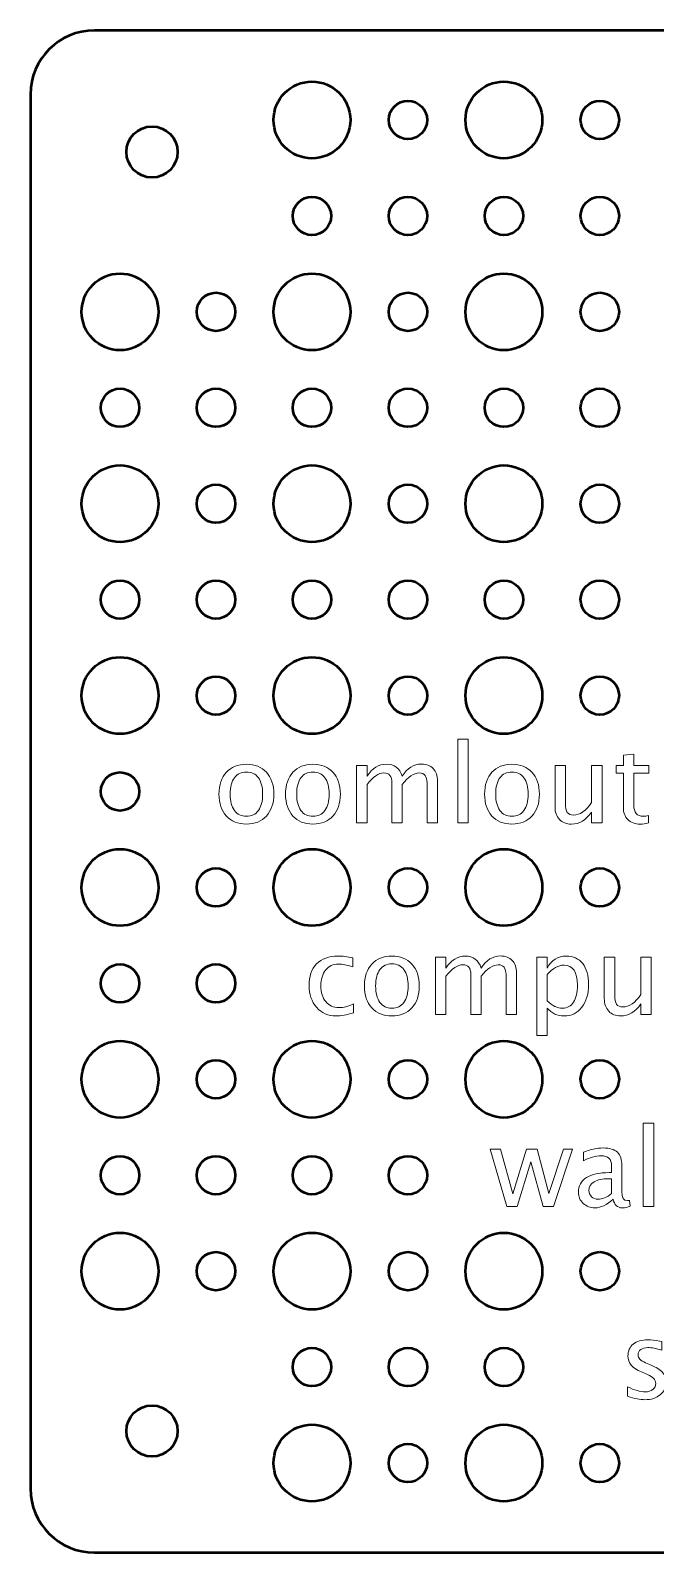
# Model space of a CAD drawing. Header units: centimetres. Extents: x -11.9 to 11.9, y -10.4 to 10.4.
# Drawn here: x -11.95 to -7.06, y -10.45 to 1.45 of the extents above; entities that cross this region are included whole.
import ezdxf

# ---------------------------------------------------------------- set-up
doc = ezdxf.new("R2010")
doc.units = ezdxf.units.CM
doc.header["$MEASUREMENT"] = 0
doc.layers.add('Layer 1', color=7, linetype='Continuous')

msp = doc.modelspace()

# ---------------------------------------------------------------- linework, layer by layer
at = {"layer": 'Layer 1', "lineweight": 53}
for centre, major_axis in [((-9.74999, 0.74999), (0, 0.30001)), ((-8.24999, 0.74999), (0, 0.30001)), ((-9, 0.75), (0, 0.15)), ((-7.5, 0.75), (0, 0.15)), ((-10.99995, 0.50004), (0, 0.2)), ((-9.75, 0), (0, 0.15)), ((-9, 0), (0, 0.15)), ((-8.25, 0), (0, 0.15)), ((-7.5, 0), (0, 0.15)), ((-11.24999, -0.75001), (0, 0.30001)), ((-9.74999, -0.75001), (0, 0.30001)), ((-8.24999, -0.75001), (0, 0.30001)), ((-10.5, -0.75), (0, 0.15)), ((-9, -0.75), (0, 0.15)), ((-7.5, -0.75), (0, 0.15)), ((-11.25, -1.5), (0, 0.15)), ((-10.5, -1.5), (0, 0.15)), ((-9.75, -1.5), (0, 0.15)), ((-9, -1.5), (0, 0.15)), ((-8.25, -1.5), (0, 0.15)), ((-7.5, -1.5), (0, 0.15)), ((-11.24999, -2.25001), (0, 0.30001)), ((-9.74999, -2.25001), (0, 0.30001)), ((-8.24999, -2.25001), (0, 0.30001)), ((-10.5, -2.25), (0, 0.15)), ((-9, -2.25), (0, 0.15)), ((-7.5, -2.25), (0, 0.15)), ((-11.25, -3), (0, 0.15)), ((-10.5, -3), (0, 0.15)), ((-9.75, -3), (0, 0.15)), ((-9, -3), (0, 0.15)), ((-8.25, -3), (0, 0.15)), ((-7.5, -3), (0, 0.15)), ((-11.24999, -3.75001), (0, 0.30001)), ((-9.74999, -3.75001), (0, 0.30001)), ((-8.24999, -3.75001), (0, 0.30001)), ((-10.5, -3.75), (0, 0.15)), ((-9, -3.75), (0, 0.15)), ((-7.5, -3.75), (0, 0.15)), ((-11.25, -4.5), (0, 0.15)), ((-11.24999, -5.25001), (0, 0.30001)), ((-9.74999, -5.25001), (0, 0.30001)), ((-8.24999, -5.25001), (0, 0.30001)), ((-10.5, -5.25), (0, 0.15)), ((-9, -5.25), (0, 0.15)), ((-7.5, -5.25), (0, 0.15)), ((-11.25, -6), (0, 0.15)), ((-10.5, -6), (0, 0.15)), ((-11.24999, -6.75001), (0, 0.30001)), ((-9.74999, -6.75001), (0, 0.30001)), ((-8.24999, -6.75001), (0, 0.30001)), ((-10.5, -6.75), (0, 0.15)), ((-9, -6.75), (0, 0.15)), ((-7.5, -6.75), (0, 0.15)), ((-11.25, -7.5), (0, 0.15)), ((-10.5, -7.5), (0, 0.15)), ((-9.75, -7.5), (0, 0.15)), ((-9, -7.5), (0, 0.15)), ((-11.24999, -8.25001), (0, 0.30001)), ((-9.74999, -8.25001), (0, 0.30001)), ((-8.24999, -8.25001), (0, 0.30001)), ((-10.5, -8.25), (0, 0.15)), ((-9, -8.25), (0, 0.15)), ((-7.5, -8.25), (0, 0.15)), ((-9.75, -9), (0, 0.15)), ((-9, -9), (0, 0.15)), ((-8.25, -9), (0, 0.15)), ((-10.99995, -9.49996), (0, 0.2)), ((-9.74999, -9.75001), (0, 0.30001)), ((-8.24999, -9.75001), (0, 0.30001)), ((-9, -9.75), (0, 0.15)), ((-7.5, -9.75), (0, 0.15))]:
    msp.add_ellipse(centre, major_axis=major_axis, ratio=1, dxfattribs=at)
msp.add_open_spline([(-11.95, -9.95), (-11.95, -9.95), (-11.95, 0.95), (-11.95, 0.95), (-11.95, 0.95), (-11.95, 1.22614), (-11.72614, 1.45), (-11.45, 1.45), (-11.45, 1.45), (-11.45, 1.45), (-0.55, 1.45), (-0.55, 1.45), (-0.55, 1.45), (-0.27386, 1.45), (-0.05, 1.22614), (-0.05, 0.95), (-0.05, 0.95), (-0.05, 0.95), (-0.05, -9.95), (-0.05, -9.95), (-0.05, -9.95), (-0.05, -10.22614), (-0.27386, -10.45), (-0.55, -10.45), (-0.55, -10.45), (-0.55, -10.45), (-11.45, -10.45), (-11.45, -10.45), (-11.45, -10.45), (-11.72614, -10.45), (-11.95, -10.22614), (-11.95, -9.95)], degree=3, knots=[0, 0, 0, 0, 0.11111111, 0.11111111, 0.11111111, 0.11111111, 0.22222222, 0.22222222, 0.22222222, 0.22222222, 0.33333333, 0.33333333, 0.33333333, 0.33333333, 0.44444444, 0.44444444, 0.44444444, 0.44444444, 0.55555556, 0.55555556, 0.55555556, 0.55555556, 0.66666667, 0.66666667, 0.66666667, 0.66666667, 0.77777778, 0.77777778, 0.77777778, 0.77777778, 1, 1, 1, 1], dxfattribs=at)
at = {"layer": 'Layer 1', "color": 5, "lineweight": 9}
for points, knots in [([(-8.61015, -4.74469), (-8.61015, -4.74469), (-8.61015, -4.09191), (-8.61015, -4.09191), (-8.61015, -4.09191), (-8.61015, -4.09191), (-8.52887, -4.09191), (-8.52887, -4.09191), (-8.52887, -4.09191), (-8.52887, -4.09191), (-8.52887, -4.74469), (-8.52887, -4.74469), (-8.52887, -4.74469), (-8.52887, -4.74469), (-8.61015, -4.74469), (-8.61015, -4.74469)], [0, 0, 0, 0, 0.2, 0.2, 0.2, 0.2, 0.4, 0.4, 0.4, 0.4, 0.6, 0.6, 0.6, 0.6, 1, 1, 1, 1]), ([(-7.11916, -4.74455), (-7.14428, -4.75146), (-7.16615, -4.75485), (-7.18463, -4.75485), (-7.18463, -4.75485), (-7.22612, -4.75485), (-7.25844, -4.743), (-7.28158, -4.71929), (-7.28158, -4.71929), (-7.30486, -4.69558), (-7.31643, -4.6627), (-7.31643, -4.62051), (-7.31643, -4.62051), (-7.31643, -4.62051), (-7.31643, -4.35692), (-7.31643, -4.35692), (-7.31643, -4.35692), (-7.31643, -4.35692), (-7.3726, -4.35692), (-7.3726, -4.35692), (-7.3726, -4.35692), (-7.3726, -4.35692), (-7.3726, -4.29595), (-7.3726, -4.29595), (-7.3726, -4.29595), (-7.3726, -4.29595), (-7.31643, -4.29595), (-7.31643, -4.29595), (-7.31643, -4.29595), (-7.31643, -4.29595), (-7.31643, -4.21482), (-7.31643, -4.21482), (-7.31643, -4.21482), (-7.31643, -4.21482), (-7.23515, -4.20705), (-7.23515, -4.20705), (-7.23515, -4.20705), (-7.23515, -4.20705), (-7.23515, -4.29595), (-7.23515, -4.29595), (-7.23515, -4.29595), (-7.23515, -4.29595), (-7.11747, -4.29595), (-7.11747, -4.29595), (-7.11747, -4.29595), (-7.11747, -4.29595), (-7.11747, -4.35692), (-7.11747, -4.35692), (-7.11747, -4.35692), (-7.11747, -4.35692), (-7.23515, -4.35692), (-7.23515, -4.35692), (-7.23515, -4.35692), (-7.23515, -4.35692), (-7.23515, -4.60584), (-7.23515, -4.60584), (-7.23515, -4.60584), (-7.23515, -4.66454), (-7.20961, -4.69389), (-7.15867, -4.69389), (-7.15867, -4.69389), (-7.1478, -4.69389), (-7.13468, -4.69206), (-7.11916, -4.68853), (-7.11916, -4.68853), (-7.11916, -4.68853), (-7.11916, -4.74455), (-7.11916, -4.74455)], [0, 0, 0, 0, 0.05555556, 0.05555556, 0.05555556, 0.05555556, 0.11111111, 0.11111111, 0.11111111, 0.11111111, 0.16666667, 0.16666667, 0.16666667, 0.16666667, 0.22222222, 0.22222222, 0.22222222, 0.22222222, 0.27777778, 0.27777778, 0.27777778, 0.27777778, 0.33333333, 0.33333333, 0.33333333, 0.33333333, 0.38888889, 0.38888889, 0.38888889, 0.38888889, 0.44444444, 0.44444444, 0.44444444, 0.44444444, 0.5, 0.5, 0.5, 0.5, 0.55555556, 0.55555556, 0.55555556, 0.55555556, 0.61111111, 0.61111111, 0.61111111, 0.61111111, 0.66666667, 0.66666667, 0.66666667, 0.66666667, 0.72222222, 0.72222222, 0.72222222, 0.72222222, 0.77777778, 0.77777778, 0.77777778, 0.77777778, 0.83333333, 0.83333333, 0.83333333, 0.83333333, 0.88888889, 0.88888889, 0.88888889, 0.88888889, 1, 1, 1, 1]), ([(-10.26228, -4.75485), (-10.32818, -4.75485), (-10.38039, -4.73382), (-10.41878, -4.69177), (-10.41878, -4.69177), (-10.4573, -4.64972), (-10.47649, -4.59257), (-10.47649, -4.52046), (-10.47649, -4.52046), (-10.47649, -4.4485), (-10.4573, -4.39149), (-10.41878, -4.34958), (-10.41878, -4.34958), (-10.38039, -4.30767), (-10.32818, -4.28664), (-10.26228, -4.28664), (-10.26228, -4.28664), (-10.19638, -4.28664), (-10.14417, -4.30767), (-10.10579, -4.34958), (-10.10579, -4.34958), (-10.06727, -4.39149), (-10.04807, -4.4485), (-10.04807, -4.52046), (-10.04807, -4.52046), (-10.04807, -4.59257), (-10.06727, -4.64972), (-10.10579, -4.69177), (-10.10579, -4.69177), (-10.14417, -4.73382), (-10.19638, -4.75485), (-10.26228, -4.75485)], [0, 0, 0, 0, 0.11111111, 0.11111111, 0.11111111, 0.11111111, 0.22222222, 0.22222222, 0.22222222, 0.22222222, 0.33333333, 0.33333333, 0.33333333, 0.33333333, 0.44444444, 0.44444444, 0.44444444, 0.44444444, 0.55555556, 0.55555556, 0.55555556, 0.55555556, 0.66666667, 0.66666667, 0.66666667, 0.66666667, 0.77777778, 0.77777778, 0.77777778, 0.77777778, 1, 1, 1, 1]), ([(-10.26242, -4.69389), (-10.22221, -4.69389), (-10.19088, -4.67879), (-10.16858, -4.64845), (-10.16858, -4.64845), (-10.14643, -4.61825), (-10.13528, -4.5755), (-10.13528, -4.52046), (-10.13528, -4.52046), (-10.13528, -4.46557), (-10.14643, -4.42296), (-10.16858, -4.39276), (-10.16858, -4.39276), (-10.19088, -4.3627), (-10.22221, -4.3476), (-10.26242, -4.3476), (-10.26242, -4.3476), (-10.30278, -4.3476), (-10.33411, -4.3627), (-10.35612, -4.39276), (-10.35612, -4.39276), (-10.37828, -4.42296), (-10.38928, -4.46557), (-10.38928, -4.52046), (-10.38928, -4.52046), (-10.38928, -4.5755), (-10.37828, -4.61825), (-10.35612, -4.64845), (-10.35612, -4.64845), (-10.33411, -4.67879), (-10.30278, -4.69389), (-10.26242, -4.69389)], [0, 0, 0, 0, 0.11111111, 0.11111111, 0.11111111, 0.11111111, 0.22222222, 0.22222222, 0.22222222, 0.22222222, 0.33333333, 0.33333333, 0.33333333, 0.33333333, 0.44444444, 0.44444444, 0.44444444, 0.44444444, 0.55555556, 0.55555556, 0.55555556, 0.55555556, 0.66666667, 0.66666667, 0.66666667, 0.66666667, 0.77777778, 0.77777778, 0.77777778, 0.77777778, 1, 1, 1, 1]), ([(-9.74214, -4.75485), (-9.80804, -4.75485), (-9.86025, -4.73382), (-9.89864, -4.69177), (-9.89864, -4.69177), (-9.93716, -4.64972), (-9.95635, -4.59257), (-9.95635, -4.52046), (-9.95635, -4.52046), (-9.95635, -4.4485), (-9.93716, -4.39149), (-9.89864, -4.34958), (-9.89864, -4.34958), (-9.86025, -4.30767), (-9.80804, -4.28664), (-9.74214, -4.28664), (-9.74214, -4.28664), (-9.67624, -4.28664), (-9.62403, -4.30767), (-9.58565, -4.34958), (-9.58565, -4.34958), (-9.54713, -4.39149), (-9.52793, -4.4485), (-9.52793, -4.52046), (-9.52793, -4.52046), (-9.52793, -4.59257), (-9.54713, -4.64972), (-9.58565, -4.69177), (-9.58565, -4.69177), (-9.62403, -4.73382), (-9.67624, -4.75485), (-9.74214, -4.75485)], [0, 0, 0, 0, 0.11111111, 0.11111111, 0.11111111, 0.11111111, 0.22222222, 0.22222222, 0.22222222, 0.22222222, 0.33333333, 0.33333333, 0.33333333, 0.33333333, 0.44444444, 0.44444444, 0.44444444, 0.44444444, 0.55555556, 0.55555556, 0.55555556, 0.55555556, 0.66666667, 0.66666667, 0.66666667, 0.66666667, 0.77777778, 0.77777778, 0.77777778, 0.77777778, 1, 1, 1, 1]), ([(-9.74228, -4.69389), (-9.70207, -4.69389), (-9.67074, -4.67879), (-9.64844, -4.64845), (-9.64844, -4.64845), (-9.62629, -4.61825), (-9.61514, -4.5755), (-9.61514, -4.52046), (-9.61514, -4.52046), (-9.61514, -4.46557), (-9.62629, -4.42296), (-9.64844, -4.39276), (-9.64844, -4.39276), (-9.67074, -4.3627), (-9.70207, -4.3476), (-9.74228, -4.3476), (-9.74228, -4.3476), (-9.78264, -4.3476), (-9.81397, -4.3627), (-9.83598, -4.39276), (-9.83598, -4.39276), (-9.85814, -4.42296), (-9.86914, -4.46557), (-9.86914, -4.52046), (-9.86914, -4.52046), (-9.86914, -4.5755), (-9.85814, -4.61825), (-9.83598, -4.64845), (-9.83598, -4.64845), (-9.81397, -4.67879), (-9.78264, -4.69389), (-9.74228, -4.69389)], [0, 0, 0, 0, 0.11111111, 0.11111111, 0.11111111, 0.11111111, 0.22222222, 0.22222222, 0.22222222, 0.22222222, 0.33333333, 0.33333333, 0.33333333, 0.33333333, 0.44444444, 0.44444444, 0.44444444, 0.44444444, 0.55555556, 0.55555556, 0.55555556, 0.55555556, 0.66666667, 0.66666667, 0.66666667, 0.66666667, 0.77777778, 0.77777778, 0.77777778, 0.77777778, 1, 1, 1, 1]), ([(-9.40066, -4.74469), (-9.40066, -4.74469), (-9.40066, -4.29595), (-9.40066, -4.29595), (-9.40066, -4.29595), (-9.40066, -4.29595), (-9.31938, -4.29595), (-9.31938, -4.29595), (-9.31938, -4.29595), (-9.31938, -4.29595), (-9.31938, -4.38076), (-9.31938, -4.38076), (-9.31938, -4.38076), (-9.27973, -4.31797), (-9.22893, -4.28664), (-9.1667, -4.28664), (-9.1667, -4.28664), (-9.10672, -4.28664), (-9.06594, -4.31797), (-9.04421, -4.38076), (-9.04421, -4.38076), (-9.00569, -4.3174), (-8.95545, -4.28579), (-8.8938, -4.28579), (-8.8938, -4.28579), (-8.85443, -4.28579), (-8.82381, -4.29737), (-8.80193, -4.32065), (-8.80193, -4.32065), (-8.78006, -4.34393), (-8.76905, -4.37653), (-8.76905, -4.41844), (-8.76905, -4.41844), (-8.76905, -4.41844), (-8.76905, -4.74469), (-8.76905, -4.74469), (-8.76905, -4.74469), (-8.76905, -4.74469), (-8.85033, -4.74469), (-8.85033, -4.74469), (-8.85033, -4.74469), (-8.85033, -4.74469), (-8.85033, -4.43185), (-8.85033, -4.43185), (-8.85033, -4.43185), (-8.85033, -4.38076), (-8.87065, -4.35522), (-8.91128, -4.35522), (-8.91128, -4.35522), (-8.95348, -4.35522), (-8.99779, -4.385), (-9.04421, -4.44469), (-9.04421, -4.44469), (-9.04421, -4.44469), (-9.04421, -4.74469), (-9.04421, -4.74469), (-9.04421, -4.74469), (-9.04421, -4.74469), (-9.12549, -4.74469), (-9.12549, -4.74469), (-9.12549, -4.74469), (-9.12549, -4.74469), (-9.12549, -4.43156), (-9.12549, -4.43156), (-9.12549, -4.43156), (-9.12549, -4.38006), (-9.14609, -4.35438), (-9.18744, -4.35438), (-9.18744, -4.35438), (-9.2285, -4.35438), (-9.27253, -4.38429), (-9.31938, -4.44426), (-9.31938, -4.44426), (-9.31938, -4.44426), (-9.31938, -4.74469), (-9.31938, -4.74469), (-9.31938, -4.74469), (-9.31938, -4.74469), (-9.40066, -4.74469), (-9.40066, -4.74469)], [0, 0, 0, 0, 0.04761905, 0.04761905, 0.04761905, 0.04761905, 0.0952381, 0.0952381, 0.0952381, 0.0952381, 0.14285714, 0.14285714, 0.14285714, 0.14285714, 0.19047619, 0.19047619, 0.19047619, 0.19047619, 0.23809524, 0.23809524, 0.23809524, 0.23809524, 0.28571429, 0.28571429, 0.28571429, 0.28571429, 0.33333333, 0.33333333, 0.33333333, 0.33333333, 0.38095238, 0.38095238, 0.38095238, 0.38095238, 0.42857143, 0.42857143, 0.42857143, 0.42857143, 0.47619048, 0.47619048, 0.47619048, 0.47619048, 0.52380952, 0.52380952, 0.52380952, 0.52380952, 0.57142857, 0.57142857, 0.57142857, 0.57142857, 0.61904762, 0.61904762, 0.61904762, 0.61904762, 0.66666667, 0.66666667, 0.66666667, 0.66666667, 0.71428571, 0.71428571, 0.71428571, 0.71428571, 0.76190476, 0.76190476, 0.76190476, 0.76190476, 0.80952381, 0.80952381, 0.80952381, 0.80952381, 0.85714286, 0.85714286, 0.85714286, 0.85714286, 0.9047619, 0.9047619, 0.9047619, 0.9047619, 1, 1, 1, 1]), ([(-8.18681, -4.75485), (-8.25271, -4.75485), (-8.30492, -4.73382), (-8.34331, -4.69177), (-8.34331, -4.69177), (-8.38183, -4.64972), (-8.40102, -4.59257), (-8.40102, -4.52046), (-8.40102, -4.52046), (-8.40102, -4.4485), (-8.38183, -4.39149), (-8.34331, -4.34958), (-8.34331, -4.34958), (-8.30492, -4.30767), (-8.25271, -4.28664), (-8.18681, -4.28664), (-8.18681, -4.28664), (-8.12091, -4.28664), (-8.0687, -4.30767), (-8.03032, -4.34958), (-8.03032, -4.34958), (-7.9918, -4.39149), (-7.9726, -4.4485), (-7.9726, -4.52046), (-7.9726, -4.52046), (-7.9726, -4.59257), (-7.9918, -4.64972), (-8.03032, -4.69177), (-8.03032, -4.69177), (-8.0687, -4.73382), (-8.12091, -4.75485), (-8.18681, -4.75485)], [0, 0, 0, 0, 0.11111111, 0.11111111, 0.11111111, 0.11111111, 0.22222222, 0.22222222, 0.22222222, 0.22222222, 0.33333333, 0.33333333, 0.33333333, 0.33333333, 0.44444444, 0.44444444, 0.44444444, 0.44444444, 0.55555556, 0.55555556, 0.55555556, 0.55555556, 0.66666667, 0.66666667, 0.66666667, 0.66666667, 0.77777778, 0.77777778, 0.77777778, 0.77777778, 1, 1, 1, 1]), ([(-8.18695, -4.69389), (-8.14674, -4.69389), (-8.11541, -4.67879), (-8.09311, -4.64845), (-8.09311, -4.64845), (-8.07096, -4.61825), (-8.05981, -4.5755), (-8.05981, -4.52046), (-8.05981, -4.52046), (-8.05981, -4.46557), (-8.07096, -4.42296), (-8.09311, -4.39276), (-8.09311, -4.39276), (-8.11541, -4.3627), (-8.14674, -4.3476), (-8.18695, -4.3476), (-8.18695, -4.3476), (-8.22731, -4.3476), (-8.25864, -4.3627), (-8.28065, -4.39276), (-8.28065, -4.39276), (-8.30281, -4.42296), (-8.31381, -4.46557), (-8.31381, -4.52046), (-8.31381, -4.52046), (-8.31381, -4.5755), (-8.30281, -4.61825), (-8.28065, -4.64845), (-8.28065, -4.64845), (-8.25864, -4.67879), (-8.22731, -4.69389), (-8.18695, -4.69389)], [0, 0, 0, 0, 0.11111111, 0.11111111, 0.11111111, 0.11111111, 0.22222222, 0.22222222, 0.22222222, 0.22222222, 0.33333333, 0.33333333, 0.33333333, 0.33333333, 0.44444444, 0.44444444, 0.44444444, 0.44444444, 0.55555556, 0.55555556, 0.55555556, 0.55555556, 0.66666667, 0.66666667, 0.66666667, 0.66666667, 0.77777778, 0.77777778, 0.77777778, 0.77777778, 1, 1, 1, 1]), ([(-7.56423, -4.74469), (-7.56423, -4.74469), (-7.56423, -4.66031), (-7.56423, -4.66031), (-7.56423, -4.66031), (-7.60755, -4.72338), (-7.66018, -4.75485), (-7.72199, -4.75485), (-7.72199, -4.75485), (-7.76122, -4.75485), (-7.7924, -4.74257), (-7.81555, -4.71788), (-7.81555, -4.71788), (-7.83883, -4.69318), (-7.8504, -4.66002), (-7.8504, -4.61811), (-7.8504, -4.61811), (-7.8504, -4.61811), (-7.8504, -4.29595), (-7.8504, -4.29595), (-7.8504, -4.29595), (-7.8504, -4.29595), (-7.76912, -4.29595), (-7.76912, -4.29595), (-7.76912, -4.29595), (-7.76912, -4.29595), (-7.76912, -4.59158), (-7.76912, -4.59158), (-7.76912, -4.59158), (-7.76912, -4.62531), (-7.76418, -4.64916), (-7.75444, -4.66327), (-7.75444, -4.66327), (-7.74457, -4.67752), (-7.7282, -4.68458), (-7.7052, -4.68458), (-7.7052, -4.68458), (-7.65552, -4.68458), (-7.60839, -4.65198), (-7.56423, -4.58664), (-7.56423, -4.58664), (-7.56423, -4.58664), (-7.56423, -4.29595), (-7.56423, -4.29595), (-7.56423, -4.29595), (-7.56423, -4.29595), (-7.48294, -4.29595), (-7.48294, -4.29595), (-7.48294, -4.29595), (-7.48294, -4.29595), (-7.48294, -4.74469), (-7.48294, -4.74469), (-7.48294, -4.74469), (-7.48294, -4.74469), (-7.56423, -4.74469), (-7.56423, -4.74469)], [0, 0, 0, 0, 0.06666667, 0.06666667, 0.06666667, 0.06666667, 0.13333333, 0.13333333, 0.13333333, 0.13333333, 0.2, 0.2, 0.2, 0.2, 0.26666667, 0.26666667, 0.26666667, 0.26666667, 0.33333333, 0.33333333, 0.33333333, 0.33333333, 0.4, 0.4, 0.4, 0.4, 0.46666667, 0.46666667, 0.46666667, 0.46666667, 0.53333333, 0.53333333, 0.53333333, 0.53333333, 0.6, 0.6, 0.6, 0.6, 0.66666667, 0.66666667, 0.66666667, 0.66666667, 0.73333333, 0.73333333, 0.73333333, 0.73333333, 0.8, 0.8, 0.8, 0.8, 0.86666667, 0.86666667, 0.86666667, 0.86666667, 1, 1, 1, 1]), ([(-9.42592, -6.23114), (-9.47855, -6.24695), (-9.52399, -6.25485), (-9.56223, -6.25485), (-9.56223, -6.25485), (-9.62291, -6.25485), (-9.67314, -6.23241), (-9.71308, -6.18768), (-9.71308, -6.18768), (-9.75301, -6.14281), (-9.77305, -6.08622), (-9.77305, -6.01806), (-9.77305, -6.01806), (-9.77305, -5.94525), (-9.75329, -5.88838), (-9.71378, -5.84774), (-9.71378, -5.84774), (-9.67427, -5.80696), (-9.6191, -5.78664), (-9.54826, -5.78664), (-9.54826, -5.78664), (-9.5134, -5.78664), (-9.47418, -5.79144), (-9.431, -5.80103), (-9.431, -5.80103), (-9.431, -5.80103), (-9.431, -5.86962), (-9.431, -5.86962), (-9.431, -5.86962), (-9.47686, -5.85607), (-9.51425, -5.8493), (-9.54304, -5.8493), (-9.54304, -5.8493), (-9.58481, -5.8493), (-9.61825, -5.86496), (-9.64323, -5.89614), (-9.64323, -5.89614), (-9.6682, -5.92733), (-9.68076, -5.96896), (-9.68076, -6.02089), (-9.68076, -6.02089), (-9.68076, -6.07126), (-9.66778, -6.1119), (-9.64196, -6.14309), (-9.64196, -6.14309), (-9.61613, -6.17413), (-9.58241, -6.18966), (-9.5405, -6.18966), (-9.5405, -6.18966), (-9.50339, -6.18966), (-9.46529, -6.18006), (-9.42592, -6.16087), (-9.42592, -6.16087), (-9.42592, -6.16087), (-9.42592, -6.23114), (-9.42592, -6.23114)], [0, 0, 0, 0, 0.06666667, 0.06666667, 0.06666667, 0.06666667, 0.13333333, 0.13333333, 0.13333333, 0.13333333, 0.2, 0.2, 0.2, 0.2, 0.26666667, 0.26666667, 0.26666667, 0.26666667, 0.33333333, 0.33333333, 0.33333333, 0.33333333, 0.4, 0.4, 0.4, 0.4, 0.46666667, 0.46666667, 0.46666667, 0.46666667, 0.53333333, 0.53333333, 0.53333333, 0.53333333, 0.6, 0.6, 0.6, 0.6, 0.66666667, 0.66666667, 0.66666667, 0.66666667, 0.73333333, 0.73333333, 0.73333333, 0.73333333, 0.8, 0.8, 0.8, 0.8, 0.86666667, 0.86666667, 0.86666667, 0.86666667, 1, 1, 1, 1]), ([(-9.1252, -6.25485), (-9.1911, -6.25485), (-9.24331, -6.23382), (-9.2817, -6.19177), (-9.2817, -6.19177), (-9.32022, -6.14972), (-9.33941, -6.09257), (-9.33941, -6.02046), (-9.33941, -6.02046), (-9.33941, -5.9485), (-9.32022, -5.89149), (-9.2817, -5.84958), (-9.2817, -5.84958), (-9.24331, -5.80767), (-9.1911, -5.78664), (-9.1252, -5.78664), (-9.1252, -5.78664), (-9.0593, -5.78664), (-9.00709, -5.80767), (-8.96871, -5.84958), (-8.96871, -5.84958), (-8.93019, -5.89149), (-8.91099, -5.9485), (-8.91099, -6.02046), (-8.91099, -6.02046), (-8.91099, -6.09257), (-8.93019, -6.14972), (-8.96871, -6.19177), (-8.96871, -6.19177), (-9.00709, -6.23382), (-9.0593, -6.25485), (-9.1252, -6.25485)], [0, 0, 0, 0, 0.11111111, 0.11111111, 0.11111111, 0.11111111, 0.22222222, 0.22222222, 0.22222222, 0.22222222, 0.33333333, 0.33333333, 0.33333333, 0.33333333, 0.44444444, 0.44444444, 0.44444444, 0.44444444, 0.55555556, 0.55555556, 0.55555556, 0.55555556, 0.66666667, 0.66666667, 0.66666667, 0.66666667, 0.77777778, 0.77777778, 0.77777778, 0.77777778, 1, 1, 1, 1]), ([(-8.78371, -6.24469), (-8.78371, -6.24469), (-8.78371, -5.79595), (-8.78371, -5.79595), (-8.78371, -5.79595), (-8.78371, -5.79595), (-8.70243, -5.79595), (-8.70243, -5.79595), (-8.70243, -5.79595), (-8.70243, -5.79595), (-8.70243, -5.88076), (-8.70243, -5.88076), (-8.70243, -5.88076), (-8.66278, -5.81797), (-8.61198, -5.78664), (-8.54975, -5.78664), (-8.54975, -5.78664), (-8.48977, -5.78664), (-8.44899, -5.81797), (-8.42726, -5.88076), (-8.42726, -5.88076), (-8.38874, -5.8174), (-8.3385, -5.78579), (-8.27685, -5.78579), (-8.27685, -5.78579), (-8.23748, -5.78579), (-8.20686, -5.79737), (-8.18498, -5.82065), (-8.18498, -5.82065), (-8.16311, -5.84393), (-8.1521, -5.87653), (-8.1521, -5.91844), (-8.1521, -5.91844), (-8.1521, -5.91844), (-8.1521, -6.24469), (-8.1521, -6.24469), (-8.1521, -6.24469), (-8.1521, -6.24469), (-8.23338, -6.24469), (-8.23338, -6.24469), (-8.23338, -6.24469), (-8.23338, -6.24469), (-8.23338, -5.93185), (-8.23338, -5.93185), (-8.23338, -5.93185), (-8.23338, -5.88076), (-8.2537, -5.85522), (-8.29433, -5.85522), (-8.29433, -5.85522), (-8.33653, -5.85522), (-8.38084, -5.885), (-8.42726, -5.94469), (-8.42726, -5.94469), (-8.42726, -5.94469), (-8.42726, -6.24469), (-8.42726, -6.24469), (-8.42726, -6.24469), (-8.42726, -6.24469), (-8.50854, -6.24469), (-8.50854, -6.24469), (-8.50854, -6.24469), (-8.50854, -6.24469), (-8.50854, -5.93156), (-8.50854, -5.93156), (-8.50854, -5.93156), (-8.50854, -5.88006), (-8.52914, -5.85438), (-8.57049, -5.85438), (-8.57049, -5.85438), (-8.61155, -5.85438), (-8.65558, -5.88429), (-8.70243, -5.94426), (-8.70243, -5.94426), (-8.70243, -5.94426), (-8.70243, -6.24469), (-8.70243, -6.24469), (-8.70243, -6.24469), (-8.70243, -6.24469), (-8.78371, -6.24469), (-8.78371, -6.24469)], [0, 0, 0, 0, 0.04761905, 0.04761905, 0.04761905, 0.04761905, 0.0952381, 0.0952381, 0.0952381, 0.0952381, 0.14285714, 0.14285714, 0.14285714, 0.14285714, 0.19047619, 0.19047619, 0.19047619, 0.19047619, 0.23809524, 0.23809524, 0.23809524, 0.23809524, 0.28571429, 0.28571429, 0.28571429, 0.28571429, 0.33333333, 0.33333333, 0.33333333, 0.33333333, 0.38095238, 0.38095238, 0.38095238, 0.38095238, 0.42857143, 0.42857143, 0.42857143, 0.42857143, 0.47619048, 0.47619048, 0.47619048, 0.47619048, 0.52380952, 0.52380952, 0.52380952, 0.52380952, 0.57142857, 0.57142857, 0.57142857, 0.57142857, 0.61904762, 0.61904762, 0.61904762, 0.61904762, 0.66666667, 0.66666667, 0.66666667, 0.66666667, 0.71428571, 0.71428571, 0.71428571, 0.71428571, 0.76190476, 0.76190476, 0.76190476, 0.76190476, 0.80952381, 0.80952381, 0.80952381, 0.80952381, 0.85714286, 0.85714286, 0.85714286, 0.85714286, 0.9047619, 0.9047619, 0.9047619, 0.9047619, 1, 1, 1, 1]), ([(-7.9932, -6.4081), (-7.9932, -6.4081), (-7.9932, -5.79595), (-7.9932, -5.79595), (-7.9932, -5.79595), (-7.9932, -5.79595), (-7.91192, -5.79595), (-7.91192, -5.79595), (-7.91192, -5.79595), (-7.91192, -5.79595), (-7.91192, -5.88076), (-7.91192, -5.88076), (-7.91192, -5.88076), (-7.87862, -5.81797), (-7.82852, -5.78664), (-7.76178, -5.78664), (-7.76178, -5.78664), (-7.70773, -5.78664), (-7.66526, -5.80626), (-7.63421, -5.84563), (-7.63421, -5.84563), (-7.60317, -5.885), (-7.58764, -5.93876), (-7.58764, -6.00692), (-7.58764, -6.00692), (-7.58764, -6.08114), (-7.60528, -6.14111), (-7.64042, -6.18655), (-7.64042, -6.18655), (-7.67556, -6.23213), (-7.72184, -6.25485), (-7.77913, -6.25485), (-7.77913, -6.25485), (-7.83233, -6.25485), (-7.87664, -6.23453), (-7.91192, -6.19375), (-7.91192, -6.19375), (-7.91192, -6.19375), (-7.91192, -6.4081), (-7.91192, -6.4081), (-7.91192, -6.4081), (-7.91192, -6.4081), (-7.9932, -6.4081), (-7.9932, -6.4081)], [0, 0, 0, 0, 0.08333333, 0.08333333, 0.08333333, 0.08333333, 0.16666667, 0.16666667, 0.16666667, 0.16666667, 0.25, 0.25, 0.25, 0.25, 0.33333333, 0.33333333, 0.33333333, 0.33333333, 0.41666667, 0.41666667, 0.41666667, 0.41666667, 0.5, 0.5, 0.5, 0.5, 0.58333333, 0.58333333, 0.58333333, 0.58333333, 0.66666667, 0.66666667, 0.66666667, 0.66666667, 0.75, 0.75, 0.75, 0.75, 0.83333333, 0.83333333, 0.83333333, 0.83333333, 1, 1, 1, 1]), ([(-7.17927, -6.24469), (-7.17927, -6.24469), (-7.17927, -6.16031), (-7.17927, -6.16031), (-7.17927, -6.16031), (-7.22259, -6.22338), (-7.27522, -6.25485), (-7.33703, -6.25485), (-7.33703, -6.25485), (-7.37626, -6.25485), (-7.40744, -6.24257), (-7.43059, -6.21788), (-7.43059, -6.21788), (-7.45387, -6.19318), (-7.46544, -6.16002), (-7.46544, -6.11811), (-7.46544, -6.11811), (-7.46544, -6.11811), (-7.46544, -5.79595), (-7.46544, -5.79595), (-7.46544, -5.79595), (-7.46544, -5.79595), (-7.38416, -5.79595), (-7.38416, -5.79595), (-7.38416, -5.79595), (-7.38416, -5.79595), (-7.38416, -6.09158), (-7.38416, -6.09158), (-7.38416, -6.09158), (-7.38416, -6.12531), (-7.37922, -6.14916), (-7.36948, -6.16327), (-7.36948, -6.16327), (-7.35961, -6.17752), (-7.34324, -6.18458), (-7.32024, -6.18458), (-7.32024, -6.18458), (-7.27056, -6.18458), (-7.22343, -6.15198), (-7.17927, -6.08664), (-7.17927, -6.08664), (-7.17927, -6.08664), (-7.17927, -5.79595), (-7.17927, -5.79595), (-7.17927, -5.79595), (-7.17927, -5.79595), (-7.09798, -5.79595), (-7.09798, -5.79595), (-7.09798, -5.79595), (-7.09798, -5.79595), (-7.09798, -6.24469), (-7.09798, -6.24469), (-7.09798, -6.24469), (-7.09798, -6.24469), (-7.17927, -6.24469), (-7.17927, -6.24469)], [0, 0, 0, 0, 0.06666667, 0.06666667, 0.06666667, 0.06666667, 0.13333333, 0.13333333, 0.13333333, 0.13333333, 0.2, 0.2, 0.2, 0.2, 0.26666667, 0.26666667, 0.26666667, 0.26666667, 0.33333333, 0.33333333, 0.33333333, 0.33333333, 0.4, 0.4, 0.4, 0.4, 0.46666667, 0.46666667, 0.46666667, 0.46666667, 0.53333333, 0.53333333, 0.53333333, 0.53333333, 0.6, 0.6, 0.6, 0.6, 0.66666667, 0.66666667, 0.66666667, 0.66666667, 0.73333333, 0.73333333, 0.73333333, 0.73333333, 0.8, 0.8, 0.8, 0.8, 0.86666667, 0.86666667, 0.86666667, 0.86666667, 1, 1, 1, 1]), ([(-9.12534, -6.19389), (-9.08513, -6.19389), (-9.0538, -6.17879), (-9.0315, -6.14845), (-9.0315, -6.14845), (-9.00935, -6.11825), (-8.9982, -6.0755), (-8.9982, -6.02046), (-8.9982, -6.02046), (-8.9982, -5.96557), (-9.00935, -5.92296), (-9.0315, -5.89276), (-9.0315, -5.89276), (-9.0538, -5.8627), (-9.08513, -5.8476), (-9.12534, -5.8476), (-9.12534, -5.8476), (-9.1657, -5.8476), (-9.19703, -5.8627), (-9.21904, -5.89276), (-9.21904, -5.89276), (-9.2412, -5.92296), (-9.2522, -5.96557), (-9.2522, -6.02046), (-9.2522, -6.02046), (-9.2522, -6.0755), (-9.2412, -6.11825), (-9.21904, -6.14845), (-9.21904, -6.14845), (-9.19703, -6.17879), (-9.1657, -6.19389), (-9.12534, -6.19389)], [0, 0, 0, 0, 0.11111111, 0.11111111, 0.11111111, 0.11111111, 0.22222222, 0.22222222, 0.22222222, 0.22222222, 0.33333333, 0.33333333, 0.33333333, 0.33333333, 0.44444444, 0.44444444, 0.44444444, 0.44444444, 0.55555556, 0.55555556, 0.55555556, 0.55555556, 0.66666667, 0.66666667, 0.66666667, 0.66666667, 0.77777778, 0.77777778, 0.77777778, 0.77777778, 1, 1, 1, 1]), ([(-7.91192, -6.13773), (-7.87001, -6.17512), (-7.83007, -6.19389), (-7.79212, -6.19389), (-7.79212, -6.19389), (-7.75472, -6.19389), (-7.72579, -6.17823), (-7.70547, -6.14704), (-7.70547, -6.14704), (-7.68501, -6.11586), (-7.67485, -6.07197), (-7.67485, -6.01524), (-7.67485, -6.01524), (-7.67485, -5.91026), (-7.70957, -5.85776), (-7.77899, -5.85776), (-7.77899, -5.85776), (-7.82443, -5.85776), (-7.86874, -5.88232), (-7.91192, -5.93156), (-7.91192, -5.93156), (-7.91192, -5.93156), (-7.91192, -6.13773), (-7.91192, -6.13773)], [0, 0, 0, 0, 0.14285714, 0.14285714, 0.14285714, 0.14285714, 0.28571429, 0.28571429, 0.28571429, 0.28571429, 0.42857143, 0.42857143, 0.42857143, 0.42857143, 0.57142857, 0.57142857, 0.57142857, 0.57142857, 0.71428571, 0.71428571, 0.71428571, 0.71428571, 1, 1, 1, 1]), ([(-7.16065, -7.74469), (-7.16065, -7.74469), (-7.16065, -7.09191), (-7.16065, -7.09191), (-7.16065, -7.09191), (-7.16065, -7.09191), (-7.07937, -7.09191), (-7.07937, -7.09191), (-7.07937, -7.09191), (-7.07937, -7.09191), (-7.07937, -7.74469), (-7.07937, -7.74469), (-7.07937, -7.74469), (-7.07937, -7.74469), (-7.16065, -7.74469), (-7.16065, -7.74469)], [0, 0, 0, 0, 0.2, 0.2, 0.2, 0.2, 0.4, 0.4, 0.4, 0.4, 0.6, 0.6, 0.6, 0.6, 1, 1, 1, 1]), ([(-8.22801, -7.74469), (-8.22801, -7.74469), (-8.3567, -7.29595), (-8.3567, -7.29595), (-8.3567, -7.29595), (-8.3567, -7.29595), (-8.2774, -7.29595), (-8.2774, -7.29595), (-8.2774, -7.29595), (-8.2774, -7.29595), (-8.17876, -7.64436), (-8.17876, -7.64436), (-8.17876, -7.64436), (-8.17876, -7.64436), (-8.07236, -7.29595), (-8.07236, -7.29595), (-8.07236, -7.29595), (-8.07236, -7.29595), (-7.99108, -7.29595), (-7.99108, -7.29595), (-7.99108, -7.29595), (-7.99108, -7.29595), (-7.89752, -7.6438), (-7.89752, -7.6438), (-7.89752, -7.6438), (-7.89752, -7.6438), (-7.78436, -7.29595), (-7.78436, -7.29595), (-7.78436, -7.29595), (-7.78436, -7.29595), (-7.71493, -7.29595), (-7.71493, -7.29595), (-7.71493, -7.29595), (-7.71493, -7.29595), (-7.8614, -7.74469), (-7.8614, -7.74469), (-7.8614, -7.74469), (-7.8614, -7.74469), (-7.94268, -7.74469), (-7.94268, -7.74469), (-7.94268, -7.74469), (-7.94268, -7.74469), (-8.03892, -7.39473), (-8.03892, -7.39473), (-8.03892, -7.39473), (-8.03892, -7.39473), (-8.14673, -7.74469), (-8.14673, -7.74469), (-8.14673, -7.74469), (-8.14673, -7.74469), (-8.22801, -7.74469), (-8.22801, -7.74469)], [0, 0, 0, 0, 0.07142857, 0.07142857, 0.07142857, 0.07142857, 0.14285714, 0.14285714, 0.14285714, 0.14285714, 0.21428571, 0.21428571, 0.21428571, 0.21428571, 0.28571429, 0.28571429, 0.28571429, 0.28571429, 0.35714286, 0.35714286, 0.35714286, 0.35714286, 0.42857143, 0.42857143, 0.42857143, 0.42857143, 0.5, 0.5, 0.5, 0.5, 0.57142857, 0.57142857, 0.57142857, 0.57142857, 0.64285714, 0.64285714, 0.64285714, 0.64285714, 0.71428571, 0.71428571, 0.71428571, 0.71428571, 0.78571429, 0.78571429, 0.78571429, 0.78571429, 0.85714286, 0.85714286, 0.85714286, 0.85714286, 1, 1, 1, 1]), ([(-7.39686, -7.68754), (-7.44568, -7.73241), (-7.49267, -7.75485), (-7.53783, -7.75485), (-7.53783, -7.75485), (-7.57494, -7.75485), (-7.60584, -7.74328), (-7.63026, -7.72), (-7.63026, -7.72), (-7.65481, -7.69671), (-7.66709, -7.66736), (-7.66709, -7.63194), (-7.66709, -7.63194), (-7.66709, -7.58298), (-7.64648, -7.5453), (-7.60528, -7.51905), (-7.60528, -7.51905), (-7.56407, -7.49281), (-7.50495, -7.47968), (-7.4279, -7.47968), (-7.4279, -7.47968), (-7.4279, -7.47968), (-7.40885, -7.47968), (-7.40885, -7.47968), (-7.40885, -7.47968), (-7.40885, -7.47968), (-7.40885, -7.42564), (-7.40885, -7.42564), (-7.40885, -7.42564), (-7.40885, -7.37357), (-7.43595, -7.3476), (-7.49027, -7.3476), (-7.49027, -7.3476), (-7.53232, -7.3476), (-7.57833, -7.36087), (-7.62814, -7.3874), (-7.62814, -7.3874), (-7.62814, -7.3874), (-7.62814, -7.32051), (-7.62814, -7.32051), (-7.62814, -7.32051), (-7.57339, -7.29793), (-7.52174, -7.28664), (-7.47334, -7.28664), (-7.47334, -7.28664), (-7.42353, -7.28664), (-7.3867, -7.29793), (-7.36313, -7.32065), (-7.36313, -7.32065), (-7.33943, -7.34337), (-7.32757, -7.37836), (-7.32757, -7.42564), (-7.32757, -7.42564), (-7.32757, -7.42564), (-7.32757, -7.62841), (-7.32757, -7.62841), (-7.32757, -7.62841), (-7.32757, -7.67484), (-7.31332, -7.69812), (-7.28467, -7.69812), (-7.28467, -7.69812), (-7.28115, -7.69812), (-7.27592, -7.69756), (-7.26901, -7.69643), (-7.26901, -7.69643), (-7.26901, -7.69643), (-7.26322, -7.74159), (-7.26322, -7.74159), (-7.26322, -7.74159), (-7.28171, -7.75048), (-7.30203, -7.75485), (-7.32433, -7.75485), (-7.32433, -7.75485), (-7.36229, -7.75485), (-7.38642, -7.73241), (-7.39686, -7.68754)], [0, 0, 0, 0, 0.05, 0.05, 0.05, 0.05, 0.1, 0.1, 0.1, 0.1, 0.15, 0.15, 0.15, 0.15, 0.2, 0.2, 0.2, 0.2, 0.25, 0.25, 0.25, 0.25, 0.3, 0.3, 0.3, 0.3, 0.35, 0.35, 0.35, 0.35, 0.4, 0.4, 0.4, 0.4, 0.45, 0.45, 0.45, 0.45, 0.5, 0.5, 0.5, 0.5, 0.55, 0.55, 0.55, 0.55, 0.6, 0.6, 0.6, 0.6, 0.65, 0.65, 0.65, 0.65, 0.7, 0.7, 0.7, 0.7, 0.75, 0.75, 0.75, 0.75, 0.8, 0.8, 0.8, 0.8, 0.85, 0.85, 0.85, 0.85, 0.9, 0.9, 0.9, 0.9, 1, 1, 1, 1]), ([(-7.40885, -7.64323), (-7.40885, -7.64323), (-7.40885, -7.52794), (-7.40885, -7.52794), (-7.40885, -7.52794), (-7.40885, -7.52794), (-7.43496, -7.5271), (-7.43496, -7.5271), (-7.43496, -7.5271), (-7.48011, -7.5271), (-7.51652, -7.53542), (-7.54432, -7.55207), (-7.54432, -7.55207), (-7.57198, -7.56886), (-7.58581, -7.59102), (-7.58581, -7.61868), (-7.58581, -7.61868), (-7.58581, -7.63801), (-7.57889, -7.65438), (-7.5652, -7.66778), (-7.5652, -7.66778), (-7.55137, -7.68119), (-7.53458, -7.68796), (-7.51469, -7.68796), (-7.51469, -7.68796), (-7.48082, -7.68796), (-7.44554, -7.67301), (-7.40885, -7.64323)], [0, 0, 0, 0, 0.125, 0.125, 0.125, 0.125, 0.25, 0.25, 0.25, 0.25, 0.375, 0.375, 0.375, 0.375, 0.5, 0.5, 0.5, 0.5, 0.625, 0.625, 0.625, 0.625, 0.75, 0.75, 0.75, 0.75, 1, 1, 1, 1]), ([(-7.28306, -9.2286), (-7.28306, -9.2286), (-7.28306, -9.1541), (-7.28306, -9.1541), (-7.28306, -9.1541), (-7.22986, -9.18063), (-7.18371, -9.19389), (-7.14434, -9.19389), (-7.14434, -9.19389), (-7.12092, -9.19389), (-7.10145, -9.18754), (-7.08606, -9.17484), (-7.08606, -9.17484), (-7.07068, -9.16228), (-7.06292, -9.14648), (-7.06292, -9.12743), (-7.06292, -9.12743), (-7.06292, -9.09963), (-7.08451, -9.07663), (-7.12769, -9.05842), (-7.12769, -9.05842), (-7.12769, -9.05842), (-7.17525, -9.03824), (-7.17525, -9.03824), (-7.17525, -9.03824), (-7.24538, -9.00917), (-7.28052, -8.96712), (-7.28052, -8.91251), (-7.28052, -8.91251), (-7.28052, -8.87343), (-7.26669, -8.84266), (-7.23903, -8.82023), (-7.23903, -8.82023), (-7.21137, -8.79779), (-7.17341, -8.78664), (-7.12529, -8.78664), (-7.12529, -8.78664), (-7.10032, -8.78664), (-7.06927, -8.79003), (-7.03244, -8.79694), (-7.03244, -8.79694), (-7.03244, -8.79694), (-7.01551, -8.80019), (-7.01551, -8.80019), (-7.01551, -8.80019), (-7.01551, -8.80019), (-7.01551, -8.86792), (-7.01551, -8.86792), (-7.01551, -8.86792), (-7.06081, -8.85438), (-7.09693, -8.8476), (-7.12388, -8.8476), (-7.12388, -8.8476), (-7.14759, -8.8476), (-7.16636, -8.85282), (-7.18061, -8.86312), (-7.18061, -8.86312), (-7.19472, -8.87343), (-7.20178, -8.88725), (-7.20178, -8.90461), (-7.20178, -8.90461), (-7.20178, -8.92902), (-7.18202, -8.94977), (-7.14237, -8.96656), (-7.14237, -8.96656), (-7.14237, -8.96656), (-7.10328, -8.98307), (-7.10328, -8.98307), (-7.10328, -8.98307), (-7.05897, -9.0017), (-7.02764, -9.02145), (-7.0093, -9.04219), (-7.0093, -9.04219), (-6.99081, -9.06294), (-6.98164, -9.0889), (-6.98164, -9.11995), (-6.98164, -9.11995), (-6.98164, -9.15932), (-6.99716, -9.19163), (-7.02835, -9.21689), (-7.02835, -9.21689), (-7.05939, -9.24215), (-7.09919, -9.25485), (-7.14759, -9.25485), (-7.14759, -9.25485), (-7.18484, -9.25485), (-7.22986, -9.2461), (-7.28306, -9.2286)], [0, 0, 0, 0, 0.04347826, 0.04347826, 0.04347826, 0.04347826, 0.08695652, 0.08695652, 0.08695652, 0.08695652, 0.13043478, 0.13043478, 0.13043478, 0.13043478, 0.17391304, 0.17391304, 0.17391304, 0.17391304, 0.2173913, 0.2173913, 0.2173913, 0.2173913, 0.26086957, 0.26086957, 0.26086957, 0.26086957, 0.30434783, 0.30434783, 0.30434783, 0.30434783, 0.34782609, 0.34782609, 0.34782609, 0.34782609, 0.39130435, 0.39130435, 0.39130435, 0.39130435, 0.43478261, 0.43478261, 0.43478261, 0.43478261, 0.47826087, 0.47826087, 0.47826087, 0.47826087, 0.52173913, 0.52173913, 0.52173913, 0.52173913, 0.56521739, 0.56521739, 0.56521739, 0.56521739, 0.60869565, 0.60869565, 0.60869565, 0.60869565, 0.65217391, 0.65217391, 0.65217391, 0.65217391, 0.69565217, 0.69565217, 0.69565217, 0.69565217, 0.73913043, 0.73913043, 0.73913043, 0.73913043, 0.7826087, 0.7826087, 0.7826087, 0.7826087, 0.82608696, 0.82608696, 0.82608696, 0.82608696, 0.86956522, 0.86956522, 0.86956522, 0.86956522, 0.91304348, 0.91304348, 0.91304348, 0.91304348, 1, 1, 1, 1])]:
    msp.add_open_spline(points, degree=3, knots=knots, dxfattribs=at)

doc.saveas('drawing.dxf')
